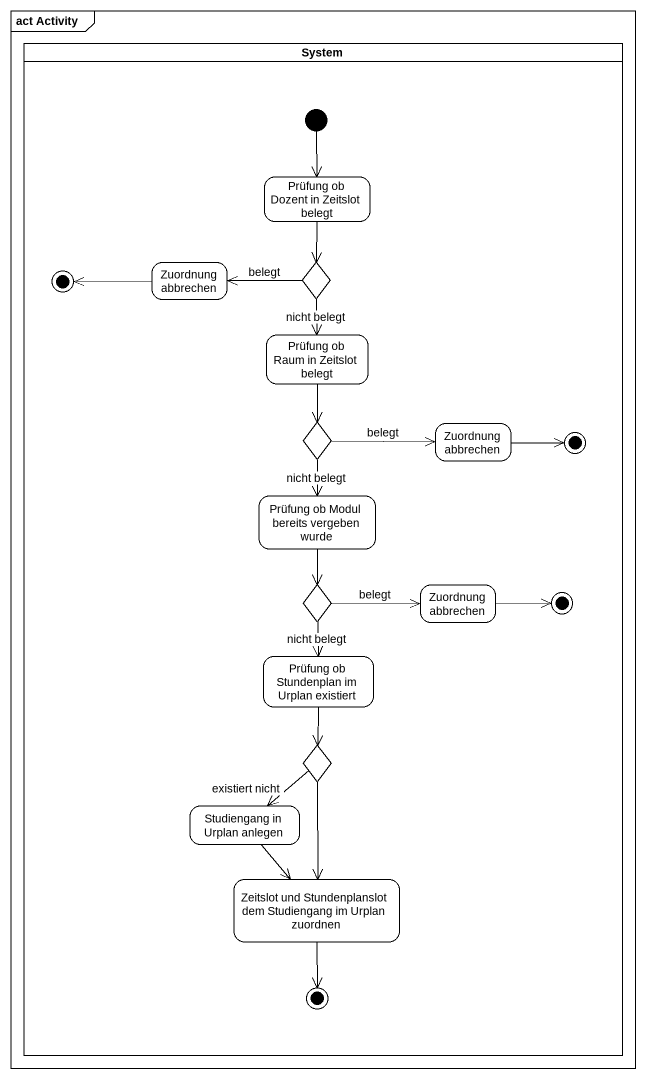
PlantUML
@startuml
mainframe act Activity
hide empty description
state System <<partition>> {
  state "Prüfung ob Dozent in Zeitslot belegt" as Prüfung_ob_Dozent_in
  state final1 <<end>>
  state "Zuordnung abbrechen" as Zuordnung_abbrechen
  state choice1 <<choice>>
  state "Prüfung ob Raum in Zeitslot belegt" as Prüfung_ob_Raum_in_Zeitslot
  state choice2 <<choice>>
  state "Zuordnung abbrechen" as Zuordnung_abbrechen_2
  state final2 <<end>>
  state "Prüfung ob Modul bereits vergeben wurde" as Prüfung_ob_Modul_bereits
  state choice3 <<choice>>
  state "Zuordnung abbrechen" as Zuordnung_abbrechen_3
  state final3 <<end>>
  state "Prüfung ob Stundenplan im Urplan existiert" as Prüfung_ob_Stundenplan_im
  state choice4 <<choice>>
  state "Studiengang in Urplan anlegen" as Studiengang_in_Urplan
  state "Zeitslot und Stundenplanslot dem Studiengang im Urplan zuordnen" as Zeitslot_und
  state final4 <<end>>
  [*] --> Prüfung_ob_Dozent_in
}
Prüfung_ob_Dozent_in --> choice1
Zuordnung_abbrechen -left-> final1
choice1 -left-> Zuordnung_abbrechen : belegt
choice1 --> Prüfung_ob_Raum_in_Zeitslot : nicht belegt
Prüfung_ob_Raum_in_Zeitslot --> choice2
choice2 -right-> Zuordnung_abbrechen_2 : belegt
choice2 --> Prüfung_ob_Modul_bereits : nicht belegt
Zuordnung_abbrechen_2 -right-> final2
Prüfung_ob_Modul_bereits --> choice3
choice3 -right-> Zuordnung_abbrechen_3 : belegt
choice3 --> Prüfung_ob_Stundenplan_im : nicht belegt
Zuordnung_abbrechen_3 -right-> final3
Prüfung_ob_Stundenplan_im --> choice4
choice4 --> Studiengang_in_Urplan : existiert nicht
choice4 --> Zeitslot_und
Studiengang_in_Urplan --> Zeitslot_und
Zeitslot_und --> final4
@enduml
